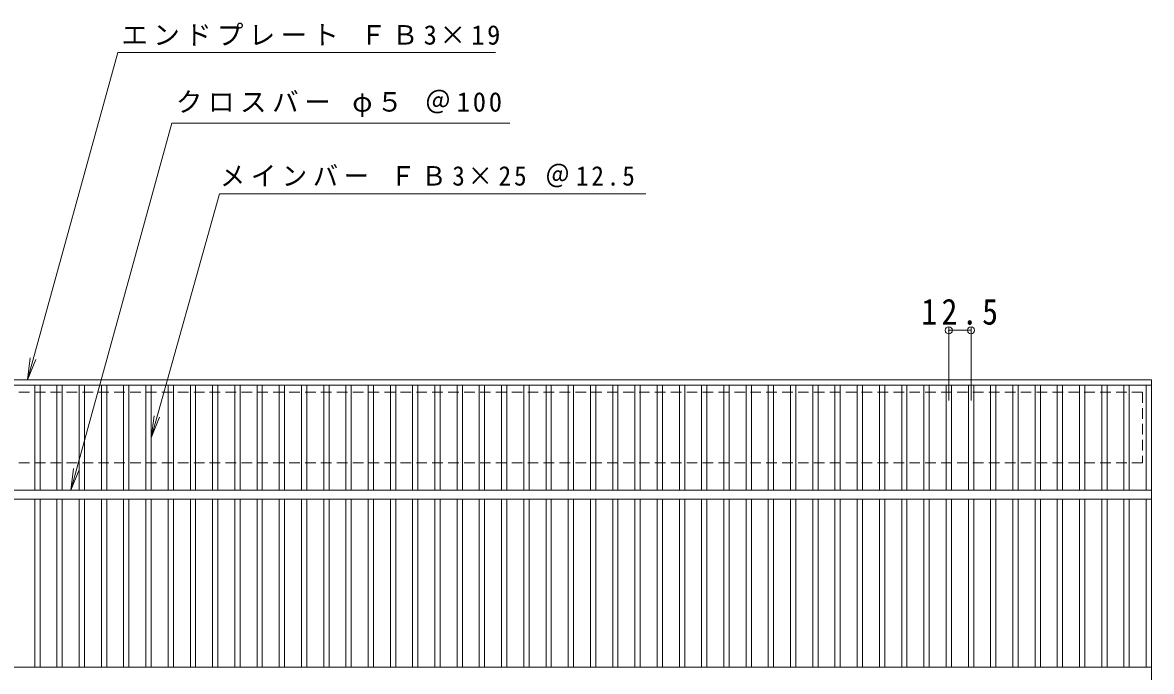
# Model space of a CAD drawing. Units: millimetres, scale not verified. Extents: x -781 to 868, y -688 to 567.
# Drawn here: x -421 to 218, y 200 to 567 of the extents above; entities that cross this region are included whole.
import ezdxf

# ---------------------------------------------------------------- set-up
doc = ezdxf.new("R2010")
doc.units = ezdxf.units.MM
doc.header["$LTSCALE"] = 5
doc.header["$PDMODE"] = 32
doc.header["$PDSIZE"] = 4
doc.linetypes.add('DASHED1', pattern=[1.8, 1.2, -0.6])
for name, color, linetype, lineweight in [('A-1_ピット', 2, 'Continuous', 9), ('A-2_蓋', 3, 'Continuous', 9), ('A-4_寸法', 7, 'Continuous', 9)]:
    doc.layers.add(name, color=color, linetype=linetype, lineweight=lineweight)
doc.styles.add('ＭＳ ゴシック', font='')
doc.styles.get('ＭＳ ゴシック').set_extended_font_data('MS Gothic')

msp = doc.modelspace()

# ---------------------------------------------------------------- linework, layer by layer
at = {"layer": 'A-1_ピット', "linetype": 'DASHED1'}
msp.add_line((-773.775, 318.279), (213.225, 318.279), dxfattribs=at)
msp.add_lwpolyline([(-773.775, 318.279), (-773.775, 358.279), (213.225, 358.279), (213.225, 318.279)], dxfattribs=at)
at = {"layer": 'A-2_蓋'}
for p, q in [((-778.775, 365.279), (218.225, 365.279)), ((218.225, 365.279), (218.225, -164.721)), ((-778.775, 362.279), (218.225, 362.279)), ((-413.775, 302.779), (-413.775, 362.279)), ((-410.774, 302.779), (-410.774, 362.279)), ((-401.195, 302.779), (-401.195, 362.279)), ((-398.194, 302.779), (-398.194, 362.279)), ((-388.614, 302.779), (-388.614, 362.279)), ((-385.614, 302.779), (-385.614, 362.279)), ((-376.034, 302.779), (-376.034, 362.279)), ((-373.034, 302.779), (-373.034, 362.279)), ((-363.454, 302.779), (-363.454, 362.279)), ((-360.454, 302.779), (-360.454, 362.279)), ((-350.874, 302.779), (-350.874, 362.279)), ((-347.875, 302.779), (-347.875, 362.279)), ((-338.294, 302.779), (-338.294, 362.279)), ((-335.295, 302.779), (-335.295, 362.279)), ((-325.714, 302.779), (-325.714, 362.279)), ((-322.715, 302.779), (-322.715, 362.279)), ((-313.134, 302.779), (-313.134, 362.279)), ((-310.135, 302.779), (-310.135, 362.279)), ((-300.555, 302.779), (-300.555, 362.279)), ((-297.554, 302.779), (-297.554, 362.279)), ((-287.973, 302.779), (-287.973, 362.279)), ((-284.973, 302.779), (-284.973, 362.279)), ((-275.392, 302.779), (-275.392, 362.279)), ((-272.392, 302.779), (-272.392, 362.279)), ((-262.811, 302.779), (-262.811, 362.279)), ((-259.811, 302.779), (-259.811, 362.279)), ((-250.23, 302.779), (-250.23, 362.279)), ((-247.229, 302.779), (-247.229, 362.279)), ((-237.649, 302.779), (-237.649, 362.279)), ((-234.648, 302.779), (-234.648, 362.279)), ((-225.068, 302.779), (-225.068, 362.279)), ((-222.067, 302.779), (-222.067, 362.279)), ((-212.487, 302.779), (-212.487, 362.279)), ((-209.486, 302.779), (-209.486, 362.279)), ((-199.906, 302.779), (-199.906, 362.279)), ((-196.905, 302.779), (-196.905, 362.279)), ((-187.325, 302.779), (-187.325, 362.279)), ((-184.324, 302.779), (-184.324, 362.279)), ((-174.744, 302.779), (-174.744, 362.279)), ((-171.743, 302.779), (-171.743, 362.279)), ((-162.163, 302.779), (-162.163, 362.279)), ((-159.162, 302.779), (-159.162, 362.279)), ((-149.582, 302.779), (-149.582, 362.279)), ((-146.581, 302.779), (-146.581, 362.279)), ((-137.001, 302.779), (-137.001, 362.279)), ((-134, 302.779), (-134, 362.279)), ((-124.419, 302.779), (-124.419, 362.279)), ((-121.419, 302.779), (-121.419, 362.279)), ((-111.838, 302.779), (-111.838, 362.279)), ((-108.838, 302.779), (-108.838, 362.279)), ((-99.257, 302.779), (-99.257, 362.279)), ((-96.257, 302.779), (-96.257, 362.279)), ((-86.676, 302.779), (-86.676, 362.279)), ((-83.675, 302.779), (-83.675, 362.279)), ((-74.095, 302.779), (-74.095, 362.279)), ((-71.094, 302.779), (-71.094, 362.279)), ((-61.514, 302.779), (-61.514, 362.279)), ((-58.513, 302.779), (-58.513, 362.279)), ((-48.933, 302.779), (-48.933, 362.279)), ((-45.932, 302.779), (-45.932, 362.279)), ((-36.352, 302.779), (-36.352, 362.279)), ((-33.351, 302.779), (-33.351, 362.279)), ((-23.771, 302.779), (-23.771, 362.279)), ((-20.77, 302.779), (-20.77, 362.279)), ((-11.19, 302.779), (-11.19, 362.279)), ((-8.189, 302.779), (-8.189, 362.279)), ((1.391, 302.779), (1.391, 362.279)), ((4.392, 302.779), (4.392, 362.279)), ((13.972, 302.779), (13.972, 362.279)), ((16.973, 302.779), (16.973, 362.279)), ((26.554, 302.779), (26.554, 362.279)), ((29.554, 302.779), (29.554, 362.279)), ((39.135, 302.779), (39.135, 362.279)), ((42.135, 302.779), (42.135, 362.279)), ((51.716, 302.779), (51.716, 362.279)), ((54.716, 302.779), (54.716, 362.279)), ((64.297, 302.779), (64.297, 362.279)), ((67.297, 302.779), (67.297, 362.279)), ((76.878, 302.779), (76.878, 362.279)), ((79.879, 302.779), (79.879, 362.279)), ((89.459, 302.779), (89.459, 362.279)), ((92.46, 302.779), (92.46, 362.279)), ((102.04, 302.779), (102.04, 362.279)), ((105.041, 302.779), (105.041, 362.279)), ((114.621, 302.779), (114.621, 362.279)), ((117.622, 302.779), (117.622, 362.279)), ((127.202, 302.779), (127.202, 362.279)), ((130.203, 302.779), (130.203, 362.279)), ((139.783, 302.779), (139.783, 362.279)), ((142.784, 302.779), (142.784, 362.279)), ((152.364, 302.779), (152.364, 362.279)), ((155.365, 302.779), (155.365, 362.279)), ((164.945, 302.779), (164.945, 362.279)), ((167.946, 302.779), (167.946, 362.279)), ((177.526, 302.779), (177.526, 362.279)), ((180.527, 302.779), (180.527, 362.279)), ((190.108, 302.779), (190.108, 362.279)), ((193.108, 302.779), (193.108, 362.279)), ((202.689, 302.779), (202.689, 362.279)), ((205.689, 302.779), (205.689, 362.279)), ((215.225, 302.779), (215.225, 362.279)), ((-778.775, 302.779), (218.225, 302.779)), ((-778.775, 297.779), (218.225, 297.779)), ((-413.775, 202.779), (-413.775, 297.779)), ((-410.774, 202.779), (-410.774, 297.779)), ((-401.195, 202.779), (-401.195, 297.779)), ((-398.194, 202.779), (-398.194, 297.779)), ((-388.614, 202.779), (-388.614, 297.779)), ((-385.614, 202.779), (-385.614, 297.779)), ((-376.034, 202.779), (-376.034, 297.779)), ((-373.034, 202.779), (-373.034, 297.779)), ((-363.454, 202.779), (-363.454, 297.779)), ((-360.454, 202.779), (-360.454, 297.779)), ((-350.874, 202.779), (-350.874, 297.779)), ((-347.875, 202.779), (-347.875, 297.779)), ((-338.294, 202.779), (-338.294, 297.779)), ((-335.295, 202.779), (-335.295, 297.779)), ((-325.714, 202.779), (-325.714, 297.779)), ((-322.715, 202.779), (-322.715, 297.779)), ((-313.134, 202.779), (-313.134, 297.779)), ((-310.135, 202.779), (-310.135, 297.779)), ((-300.555, 202.779), (-300.555, 297.779)), ((-297.554, 202.779), (-297.554, 297.779)), ((-287.973, 202.779), (-287.973, 297.779)), ((-284.973, 202.779), (-284.973, 297.779)), ((-275.392, 202.779), (-275.392, 297.779)), ((-272.392, 202.779), (-272.392, 297.779)), ((-262.811, 202.779), (-262.811, 297.779)), ((-259.811, 202.779), (-259.811, 297.779)), ((-250.23, 202.779), (-250.23, 297.779)), ((-247.229, 202.779), (-247.229, 297.779)), ((-237.649, 202.779), (-237.649, 297.779)), ((-234.648, 202.779), (-234.648, 297.779)), ((-225.068, 202.779), (-225.068, 297.779)), ((-222.067, 202.779), (-222.067, 297.779)), ((-212.487, 202.779), (-212.487, 297.779)), ((-209.486, 202.779), (-209.486, 297.779)), ((-199.906, 202.779), (-199.906, 297.779)), ((-196.905, 202.779), (-196.905, 297.779)), ((-187.325, 202.779), (-187.325, 297.779)), ((-184.324, 202.779), (-184.324, 297.779)), ((-174.744, 202.779), (-174.744, 297.779)), ((-171.743, 202.779), (-171.743, 297.779)), ((-162.163, 202.779), (-162.163, 297.779)), ((-159.162, 202.779), (-159.162, 297.779)), ((-149.582, 202.779), (-149.582, 297.779)), ((-146.581, 202.779), (-146.581, 297.779)), ((-137.001, 202.779), (-137.001, 297.779)), ((-134, 202.779), (-134, 297.779)), ((-124.419, 202.779), (-124.419, 297.779)), ((-121.419, 202.779), (-121.419, 297.779)), ((-111.838, 202.779), (-111.838, 297.779)), ((-108.838, 202.779), (-108.838, 297.779)), ((-99.257, 202.779), (-99.257, 297.779)), ((-96.257, 202.779), (-96.257, 297.779)), ((-86.676, 202.779), (-86.676, 297.779)), ((-83.675, 202.779), (-83.675, 297.779)), ((-74.095, 202.779), (-74.095, 297.779)), ((-71.094, 202.779), (-71.094, 297.779)), ((-61.514, 202.779), (-61.514, 297.779)), ((-58.513, 202.779), (-58.513, 297.779)), ((-48.933, 202.779), (-48.933, 297.779)), ((-45.932, 202.779), (-45.932, 297.779)), ((-36.352, 202.779), (-36.352, 297.779)), ((-33.351, 202.779), (-33.351, 297.779)), ((-23.771, 202.779), (-23.771, 297.779)), ((-20.77, 202.779), (-20.77, 297.779)), ((-11.19, 202.779), (-11.19, 297.779)), ((-8.189, 202.779), (-8.189, 297.779)), ((1.391, 202.779), (1.391, 297.779)), ((4.392, 202.779), (4.392, 297.779)), ((13.972, 202.779), (13.972, 297.779)), ((16.973, 202.779), (16.973, 297.779)), ((26.554, 202.779), (26.554, 297.779)), ((29.554, 202.779), (29.554, 297.779)), ((39.135, 202.779), (39.135, 297.779)), ((42.135, 202.779), (42.135, 297.779)), ((51.716, 202.779), (51.716, 297.779)), ((54.716, 202.779), (54.716, 297.779)), ((64.297, 202.779), (64.297, 297.779)), ((67.297, 202.779), (67.297, 297.779)), ((76.878, 202.779), (76.878, 297.779)), ((79.879, 202.779), (79.879, 297.779)), ((89.459, 202.779), (89.459, 297.779)), ((92.46, 202.779), (92.46, 297.779)), ((102.04, 202.779), (102.04, 297.779)), ((105.041, 202.779), (105.041, 297.779)), ((114.621, 202.779), (114.621, 297.779)), ((117.622, 202.779), (117.622, 297.779)), ((127.202, 202.779), (127.202, 297.779)), ((130.203, 202.779), (130.203, 297.779)), ((139.783, 202.779), (139.783, 297.779)), ((142.784, 202.779), (142.784, 297.779)), ((152.364, 202.779), (152.364, 297.779)), ((155.365, 202.779), (155.365, 297.779)), ((164.945, 202.779), (164.945, 297.779)), ((167.946, 202.779), (167.946, 297.779)), ((177.526, 202.779), (177.526, 297.779)), ((180.527, 202.779), (180.527, 297.779)), ((190.108, 202.779), (190.108, 297.779)), ((193.108, 202.779), (193.108, 297.779)), ((202.689, 202.779), (202.689, 297.779)), ((205.689, 202.779), (205.689, 297.779)), ((215.225, 202.779), (215.225, 297.779)), ((-778.775, 202.778), (218.225, 202.778))]:
    msp.add_line(p, q, dxfattribs=at)
at = {"layer": 'A-4_寸法'}
for p, q in [((-417.967, 365.279), (-366.721, 550.472)), ((-366.721, 550.472), (-153.088, 550.472)), ((-393.405, 302.779), (-336.13, 510.472)), ((-336.13, 510.472), (-144.809, 510.472)), ((-347.875, 332.529), (-309.289, 470.472)), ((-309.289, 470.472), (-67.976, 470.472)), ((103.54, 353.649), (103.54, 394.793)), ((103.54, 393.293), (116.12, 393.293)), ((116.12, 353.649), (116.12, 394.793)), ((-417.967, 365.279), (-416.336, 377.672)), ((-417.967, 365.279), (-413.184, 376.827)), ((-347.875, 332.529), (-346.243, 344.922)), ((-347.875, 332.529), (-343.091, 344.078)), ((-393.405, 302.779), (-391.773, 315.172)), ((-393.405, 302.779), (-388.622, 314.328))]:
    msp.add_line(p, q, dxfattribs=at)
for p in [(103.54, 393.293), (116.12, 393.293)]:
    msp.add_point(p, dxfattribs=at)

# ---------------------------------------------------------------- texts
at = {"layer": 'A-4_寸法', "char_height": 11, "attachment_point": 7, "style": 'ＭＳ ゴシック'}
for s, insert in [('\\T1.2;エンドプレート\\~ＦＢ3×19', (-364.694, 554.305)), ('\\T1.21;クロスバー\\~φ５\\~＠100', (-333.883, 514.041)), ('\\T1.23;\\W0.95;メインバー\\~ＦＢ3×25\\~＠12.5', (-308.957, 474.154))]:
    msp.add_mtext(s, dxfattribs=dict(at, insert=insert))
at = {"layer": 'A-4_寸法', "color": 2, "insert": (87.955, 396.293), "char_height": 14.66, "attachment_point": 7, "style": 'ＭＳ ゴシック'}
msp.add_mtext('\\T1.28;\\W0.9;12.5', dxfattribs=at)

doc.saveas('drawing.dxf')
